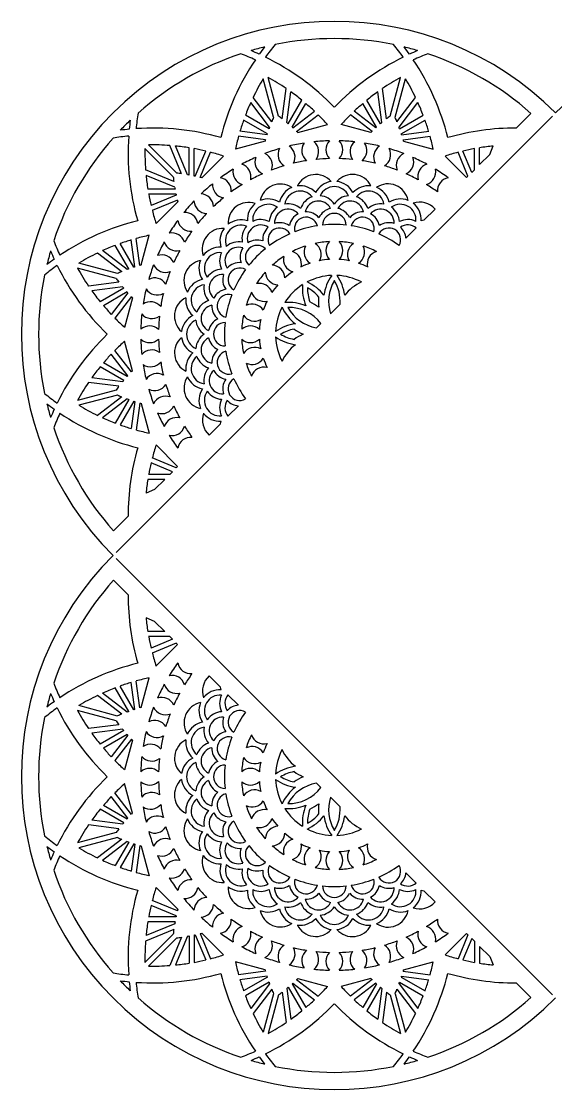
# Model space of a CAD drawing. Extents: x 44 to 292, y -3 to 245.
# Drawn here: x 44 to 167.8, y -2.9 to 244.7 of the extents above; entities that cross this region are included whole.
import ezdxf

# ---------------------------------------------------------------- set-up
doc = ezdxf.new("R2010")
doc.units = 0
doc.layers.get('0').update_dxf_attribs({"linetype": 'CONTINUOUS'})

msp = doc.modelspace()

# ---------------------------------------------------------------- linework, layer by layer
for p, q in [((102.46, 222.43), (100.06, 231.38)), ((103.59, 222.73), (101.19, 231.68)), ((129.48, 222.73), (131.88, 231.68)), ((130.61, 222.43), (133, 231.38)), ((104.47, 222.06), (105.39, 229.1)), ((105.53, 221.2), (106.47, 228.34)), ((127.54, 221.2), (126.6, 228.34)), ((128.6, 222.06), (127.67, 229.1)), ((101.55, 220.13), (97.16, 225.85)), ((102.04, 221.41), (97.72, 227.04)), ((105.84, 220.94), (109, 226.41)), ((106.74, 220.16), (109.91, 225.65)), ((126.33, 220.16), (123.15, 225.65)), ((127.23, 220.94), (124.07, 226.41)), ((131.03, 221.41), (135.35, 227.04)), ((131.52, 220.13), (135.91, 225.85)), ((101.41, 219.75), (95.93, 222.91)), ((106.93, 219.98), (111.95, 223.83)), ((107.8, 219.18), (112.8, 223.01)), ((125.27, 219.18), (120.27, 223.01)), ((126.14, 219.98), (121.12, 223.83)), ((131.66, 219.75), (137.13, 222.91)), ((158.65, 219.94), (162.06, 223.35)), ((66, 121.63), (167.07, 222.7)), ((101.02, 218.62), (95.52, 221.8)), ((108.08, 218.91), (114.96, 220.75)), ((124.99, 218.91), (118.11, 220.75)), ((132.05, 218.62), (137.54, 221.8)), ((100.59, 217.25), (94.35, 218.07)), ((100.94, 218.38), (94.67, 219.2)), ((132.13, 218.38), (138.39, 219.2)), ((132.48, 217.25), (138.72, 218.07)), ((80.04, 209.49), (73.49, 216.03)), ((81.14, 209.34), (78.42, 215.9)), ((82.49, 209.13), (79.73, 215.79)), ((82.89, 209.06), (82.89, 215.38)), ((100.48, 216.88), (93.61, 215.03)), ((132.59, 216.88), (139.46, 215.03)), ((150.18, 211.47), (150.18, 215.38)), ((152.52, 213.81), (153.34, 215.79)), ((79.21, 208.66), (72.67, 215.21)), ((84.06, 208.83), (84.06, 215.18)), ((84.31, 208.78), (86.73, 214.62)), ((85.47, 208.51), (87.88, 214.33)), ((85.84, 208.42), (90.87, 213.46)), ((147.18, 208.47), (142.19, 213.46)), ((147.49, 208.78), (145.19, 214.33)), ((148.39, 209.67), (146.34, 214.62)), ((149.01, 210.3), (149.01, 215.18)), ((150.18, 211.47), (152.52, 213.81)), ((79.36, 207.56), (72.8, 210.28)), ((79.57, 206.21), (72.91, 208.97)), ((147.18, 208.47), (147.49, 208.78)), ((148.39, 209.67), (149.01, 210.3)), ((79.64, 205.81), (73.32, 205.81)), ((79.87, 204.64), (73.52, 204.64)), ((79.92, 204.39), (74.08, 201.97)), ((80.19, 203.23), (74.37, 200.82)), ((80.28, 202.86), (75.24, 197.83)), ((137.28, 198.57), (139.88, 201.16)), ((133.12, 194.4), (135.52, 196.81)), ((70.08, 187.68), (66.9, 193.18)), ((70.32, 187.76), (69.5, 194.03)), ((71.45, 188.11), (70.63, 194.35)), ((71.82, 188.22), (73.67, 195.09)), ((67.29, 186.66), (61.66, 190.98)), ((68.57, 187.15), (62.85, 191.54)), ((68.95, 187.29), (65.79, 192.77)), ((66.27, 186.24), (57.32, 188.64)), ((65.97, 185.11), (57.02, 187.51)), ((66.64, 184.23), (59.6, 183.31)), ((67.5, 183.17), (60.36, 182.23)), ((67.76, 182.86), (62.29, 179.7)), ((68.54, 181.96), (63.05, 178.79)), ((68.72, 181.77), (64.87, 176.75)), ((69.52, 180.9), (65.69, 175.9)), ((69.79, 180.62), (67.95, 173.74)), ((115.63, 176.92), (117.86, 179.15)), ((112.39, 173.68), (113.4, 174.69)), ((69.52, 163.43), (65.69, 168.43)), ((69.79, 163.71), (67.95, 170.59)), ((68.72, 162.56), (64.87, 167.58)), ((67.76, 161.47), (62.29, 164.63)), ((68.54, 162.37), (63.05, 165.54)), ((66.64, 160.1), (59.6, 161.02)), ((67.5, 161.16), (60.36, 162.1)), ((65.97, 159.22), (57.02, 156.82)), ((66.27, 158.09), (57.32, 155.7)), ((67.29, 157.67), (61.66, 153.35)), ((68.57, 157.18), (62.85, 152.79)), ((68.95, 157.04), (65.79, 151.57)), ((70.08, 156.65), (66.9, 151.16)), ((70.32, 156.57), (69.5, 150.31)), ((71.45, 156.22), (70.63, 149.98)), ((71.82, 156.11), (73.67, 149.24)), ((91.89, 153.18), (94.3, 155.58)), ((87.52, 148.81), (90.13, 151.42)), ((80.23, 141.52), (75.24, 146.51)), ((79.03, 140.31), (74.08, 142.36)), ((79.92, 141.21), (74.37, 143.51)), ((79.92, 141.21), (80.23, 141.52)), ((78.4, 139.69), (73.52, 139.69)), ((78.4, 139.69), (79.03, 140.31)), ((74.89, 136.18), (72.91, 135.36)), ((77.23, 138.52), (73.32, 138.52)), ((74.89, 136.18), (77.23, 138.52)), ((65.35, 126.64), (68.76, 130.05)), ((66, 120.17), (167.07, 19.1)), ((65.35, 115.16), (68.76, 111.75)), ((74.89, 105.62), (72.91, 106.44)), ((74.89, 105.62), (77.23, 103.28)), ((77.23, 103.28), (73.32, 103.28)), ((78.4, 102.11), (73.52, 102.11)), ((78.4, 102.11), (79.03, 101.49)), ((79.03, 101.49), (74.08, 99.44)), ((79.92, 100.59), (74.37, 98.29)), ((80.23, 100.28), (75.24, 95.3)), ((79.92, 100.59), (80.23, 100.28)), ((71.45, 85.58), (70.63, 91.82)), ((71.82, 85.69), (73.67, 92.56)), ((87.52, 92.99), (90.13, 90.39)), ((68.95, 84.76), (65.79, 90.23)), ((70.08, 85.15), (66.9, 90.65)), ((70.32, 85.23), (69.5, 91.5)), ((67.29, 84.13), (61.66, 88.45)), ((68.57, 84.62), (62.85, 89.01)), ((91.89, 88.62), (94.3, 86.22)), ((65.97, 82.58), (57.02, 84.98)), ((66.27, 83.71), (57.32, 86.11)), ((66.64, 81.7), (59.6, 80.78)), ((67.5, 80.64), (60.36, 79.7)), ((67.76, 80.33), (62.29, 77.17)), ((68.54, 79.43), (63.05, 76.26)), ((68.72, 79.24), (64.87, 74.22)), ((69.52, 78.37), (65.69, 73.37)), ((69.79, 78.09), (67.95, 71.21)), ((69.79, 61.18), (67.95, 68.06)), ((112.39, 68.12), (113.4, 67.12)), ((68.72, 60.03), (64.87, 65.05)), ((69.52, 60.9), (65.69, 65.9)), ((115.63, 64.88), (117.86, 62.65)), ((67.76, 58.94), (62.29, 62.1)), ((68.54, 59.84), (63.05, 63.01)), ((67.5, 58.63), (60.36, 59.57)), ((66.64, 57.57), (59.6, 58.49)), ((65.97, 56.69), (57.02, 54.29)), ((66.27, 55.56), (57.32, 53.17)), ((67.29, 55.14), (61.66, 50.82)), ((68.57, 54.65), (62.85, 50.26)), ((68.95, 54.51), (65.79, 49.04)), ((70.08, 54.12), (66.9, 48.63)), ((70.32, 54.04), (69.5, 47.77)), ((71.45, 53.69), (70.63, 47.45)), ((71.82, 53.58), (73.67, 46.71)), ((133.12, 47.4), (135.52, 45)), ((80.28, 38.94), (75.24, 43.98)), ((137.28, 43.23), (139.88, 40.64)), ((79.92, 37.41), (74.08, 39.83)), ((80.19, 38.57), (74.37, 40.98)), ((79.87, 37.16), (73.52, 37.16)), ((79.57, 35.59), (72.91, 32.83)), ((79.64, 35.99), (73.32, 35.99)), ((79.21, 33.14), (72.67, 26.59)), ((79.36, 34.24), (72.8, 31.52)), ((80.04, 32.32), (73.49, 25.77)), ((81.14, 32.46), (78.42, 25.9)), ((82.49, 32.67), (79.73, 26.02)), ((82.89, 32.74), (82.89, 26.42)), ((84.06, 32.97), (84.06, 26.62)), ((84.31, 33.03), (86.73, 27.19)), ((85.47, 33.29), (87.88, 27.47)), ((85.84, 33.38), (90.87, 28.35)), ((147.18, 33.33), (142.19, 28.35)), ((147.49, 33.02), (145.19, 27.47)), ((147.18, 33.33), (147.49, 33.02)), ((148.39, 32.13), (146.34, 27.19)), ((148.39, 32.13), (149.01, 31.5)), ((149.01, 31.5), (149.01, 26.62)), ((150.18, 30.33), (150.18, 26.42)), ((150.18, 30.33), (152.52, 28)), ((152.52, 28), (153.34, 26.02)), ((100.48, 24.93), (93.61, 26.77)), ((132.59, 24.93), (139.46, 26.77)), ((100.59, 24.56), (94.35, 23.73)), ((100.94, 23.42), (94.67, 22.6)), ((101.02, 23.18), (95.52, 20)), ((107.8, 22.62), (112.8, 18.79)), ((108.08, 22.89), (114.96, 21.05)), ((124.99, 22.89), (118.11, 21.05)), ((125.27, 22.62), (120.27, 18.79)), ((132.05, 23.18), (137.54, 20)), ((132.13, 23.42), (138.39, 22.6)), ((132.48, 24.56), (138.72, 23.73)), ((101.41, 22.05), (95.93, 18.89)), ((101.55, 21.67), (97.16, 15.95)), ((102.04, 20.39), (97.72, 14.76)), ((105.53, 20.6), (106.47, 13.46)), ((105.84, 20.86), (109, 15.39)), ((106.74, 21.64), (109.91, 16.15)), ((106.93, 21.82), (111.95, 17.97)), ((126.14, 21.82), (121.12, 17.97)), ((126.33, 21.64), (123.15, 16.15)), ((127.23, 20.86), (124.07, 15.39)), ((127.54, 20.6), (126.6, 13.46)), ((131.03, 20.39), (135.35, 14.76)), ((131.52, 21.67), (135.91, 15.95)), ((131.66, 22.05), (137.13, 18.89)), ((158.65, 21.86), (162.06, 18.45)), ((102.46, 19.37), (100.06, 10.43)), ((103.59, 19.07), (101.19, 10.12)), ((104.47, 19.74), (105.39, 12.7)), ((128.6, 19.74), (127.67, 12.7)), ((129.48, 19.07), (131.88, 10.12)), ((130.61, 19.37), (133, 10.43))]:
    msp.add_line(p, q)
for centre, radius, start, end in [((116.53, 172.17), 72.5, 45, 225), ((219.06, 172.17), 72.5, 315, 135), ((116.53, 172.17), 68.5, 78.4415, 101.5585), ((116.53, 172.17), 68.5, 103.6366, 106.3634), ((75.52, 185.2), 56.99, 65.5105, 67.6028), ((145.53, 203.96), 56.99, 142.3972, 144.4895), ((145.53, 203.96), 55.43, 140.4239, 144.199), ((87.53, 203.96), 55.43, 35.801, 39.5761), ((116.53, 172.17), 68.5, 73.6366, 76.3634), ((87.53, 203.96), 56.99, 35.5105, 37.6028), ((157.55, 185.2), 56.99, 112.3972, 114.4895), ((116.53, 172.17), 68.5, 108.4415, 131.5585), ((145.53, 203.96), 56.99, 146.0813, 166.0267), ((75.52, 185.2), 55.43, 65.801, 69.5761), ((75.52, 185.2), 56.99, 43.9733, 63.9187), ((157.55, 185.2), 56.99, 116.0813, 136.0267), ((157.55, 185.2), 55.43, 110.4239, 114.199), ((87.53, 203.96), 56.99, 13.9733, 33.9187), ((116.53, 172.17), 68.5, 48.3476, 71.5585), ((145.53, 203.96), 53.09, 148.9132, 154.2358), ((75.52, 185.2), 53.09, 55.7642, 61.0868), ((157.55, 185.2), 53.09, 118.9132, 124.2358), ((87.53, 203.96), 53.09, 25.7642, 31.0868), ((75.52, 185.2), 53.09, 50.908, 54.3439), ((157.55, 185.2), 53.09, 125.6561, 129.092), ((145.53, 203.96), 53.09, 155.6561, 159.092), ((75.52, 185.2), 53.09, 46.6818, 49.6292), ((157.55, 185.2), 53.09, 130.3708, 133.3182), ((87.53, 203.96), 53.09, 20.908, 24.3439), ((125.75, 214.2), 55.43, 170.4239, 174.199), ((75.52, 185.2), 53.09, 42.0352, 45.4073), ((157.55, 185.2), 53.09, 134.5927, 137.9648), ((116.53, 172.17), 68.5, 133.6366, 136.3634), ((125.75, 214.2), 56.99, 172.3972, 174.4895), ((145.53, 203.96), 53.09, 160.3708, 163.3182), ((145.53, 203.96), 46.87, 156.7907, 158.1421), ((75.52, 185.2), 46.87, 51.8579, 53.2093), ((75.52, 185.2), 46.87, 49.6871, 50.1834), ((157.55, 185.2), 46.87, 129.8166, 130.3129), ((157.55, 185.2), 46.87, 126.7907, 128.1421), ((87.53, 203.96), 46.87, 21.8579, 23.2093), ((87.53, 203.96), 53.09, 16.6818, 19.6292), ((74.5, 162.95), 55.43, 95.801, 99.5761), ((74.5, 162.95), 56.99, 95.5105, 97.6028), ((125.75, 214.2), 56.99, 176.0813, 196.0267), ((74.5, 162.95), 56.99, 73.9733, 93.9187), ((145.53, 203.96), 53.09, 164.5927, 167.9648), ((145.53, 203.96), 46.87, 161.7678, 162.0849), ((145.53, 203.96), 46.87, 159.8166, 160.3129), ((75.52, 185.2), 46.87, 47.9151, 48.2322), ((75.52, 185.2), 46.87, 45.9945, 46.4664), ((157.55, 185.2), 46.87, 133.5336, 134.0055), ((157.55, 185.2), 46.87, 131.7678, 132.0849), ((87.53, 203.96), 46.87, 19.6871, 20.1834), ((87.53, 203.96), 46.87, 17.9151, 18.2322), ((87.53, 203.96), 53.09, 12.0352, 15.4073), ((158.57, 162.95), 56.99, 89.9206, 106.0267), ((116.53, 172.17), 68.5, 138.4415, 161.5585), ((74.5, 162.95), 53.09, 85.7642, 91.0868), ((74.5, 162.95), 53.09, 80.908, 84.3439), ((145.53, 203.96), 46.87, 163.5336, 164.0055), ((116.53, 172.17), 44.84, 98.9696, 103.5304), ((104.39, 213.21), 3.05, 332.0794, 57.1496), ((112.05, 214.73), 3.05, 145.3504, 230.4206), ((116.53, 172.17), 44.84, 91.4696, 96.0304), ((109.85, 214.44), 3.05, 324.5794, 49.6496), ((117.64, 214.95), 3.05, 137.8504, 222.9206), ((115.42, 214.95), 3.05, 317.0794, 42.1496), ((116.53, 172.17), 44.84, 83.9696, 88.5304), ((123.22, 214.44), 3.05, 130.3504, 215.4206), ((121.02, 214.73), 3.05, 309.5794, 34.6496), ((116.53, 172.17), 44.84, 76.4696, 81.0304), ((128.68, 213.21), 3.05, 122.8504, 207.9206), ((87.53, 203.96), 46.87, 15.9945, 16.4664), ((158.57, 162.95), 53.09, 95.6561, 99.092), ((125.75, 214.2), 53.09, 178.9132, 184.2358), ((74.5, 162.95), 53.09, 76.6818, 79.6292), ((74.5, 162.95), 53.09, 72.0352, 75.4073), ((116.53, 172.17), 44.84, 113.9696, 118.5304), ((101.19, 212.12), 3.05, 160.3504, 245.4206), ((116.53, 172.17), 44.84, 106.4696, 111.0304), ((99.14, 211.27), 3.05, 339.5794, 64.6496), ((106.53, 213.78), 3.05, 152.8504, 237.9206), ((126.54, 213.78), 3.05, 302.0794, 27.1496), ((116.53, 172.17), 44.84, 68.9696, 73.5304), ((133.93, 211.27), 3.05, 115.3504, 200.4206), ((131.88, 212.12), 3.05, 294.5794, 19.6496), ((116.53, 172.17), 44.84, 61.4696, 66.0304), ((158.57, 162.95), 53.09, 104.5927, 107.9648), ((158.57, 162.95), 53.09, 100.3708, 103.3182), ((116.53, 172.17), 44.84, 121.4696, 126.0304), ((96.1, 209.77), 3.05, 167.8504, 252.9206), ((94.18, 208.66), 3.05, 347.0794, 72.1496), ((116.53, 172.17), 40.72, 106.5794, 110.9206), ((116.53, 172.17), 40.72, 99.0794, 103.4206), ((116.53, 172.17), 40.72, 91.5794, 95.9206), ((116.53, 172.17), 40.72, 84.0794, 88.4206), ((116.53, 172.17), 40.72, 76.5794, 80.9206), ((116.53, 172.17), 40.72, 69.0794, 73.4206), ((138.89, 208.66), 3.05, 107.8504, 192.9206), ((136.97, 209.77), 3.05, 287.0794, 12.1496), ((116.53, 172.17), 44.84, 53.9696, 58.5304), ((125.75, 214.2), 53.09, 185.6561, 189.092), ((125.75, 214.2), 46.87, 186.7907, 188.1421), ((74.5, 162.95), 46.87, 81.8579, 83.2093), ((74.5, 162.95), 46.87, 79.6871, 80.1834), ((74.5, 162.95), 46.87, 77.9151, 78.2322), ((74.5, 162.95), 46.87, 75.9945, 76.4664), ((89.61, 205.43), 3.05, 354.5794, 79.6496), ((116.53, 172.17), 40.72, 114.0794, 118.4206), ((112.24, 204.41), 4.77, 41.3623, 153.6272), ((120.73, 204.43), 4.77, 26.3623, 138.6272), ((116.53, 172.17), 40.72, 61.5794, 65.9206), ((143.46, 205.43), 3.05, 100.3504, 185.4206), ((125.75, 214.2), 46.87, 189.8166, 190.3129), ((116.53, 172.17), 44.84, 128.9696, 133.5304), ((91.37, 206.78), 3.05, 175.3504, 260.4206), ((116.53, 172.17), 40.72, 121.5794, 125.9206), ((104.04, 202.2), 4.77, 56.3623, 168.6272), ((108.61, 201.73), 4.85, 113.5144, 167.9795), ((108.61, 201.73), 4.85, 42.0205, 97.7112), ((116.53, 202.77), 4.85, 98.5144, 152.9795), ((116.53, 202.77), 3.61, 24.3571, 155.6429), ((116.53, 202.77), 4.85, 27.0205, 82.7112), ((124.46, 201.73), 4.85, 83.5144, 137.9795), ((128.94, 202.24), 4.77, 11.3623, 123.6272), ((124.46, 201.73), 4.85, 12.0205, 67.7112), ((116.53, 172.17), 40.72, 54.0794, 58.4206), ((125.75, 214.2), 53.09, 190.3708, 193.3182), ((125.75, 214.2), 46.87, 191.7678, 192.0849), ((125.75, 214.2), 46.87, 193.5336, 194.0055), ((116.53, 172.17), 44.84, 136.4696, 141.0304), ((87.07, 203.2), 3.05, 182.8504, 267.9206), ((85.5, 201.63), 3.05, 2.0794, 87.1496), ((116.53, 172.17), 40.72, 129.0794, 133.4206), ((101.23, 198.67), 4.85, 57.0205, 112.7112), ((108.61, 201.73), 3.61, 39.3571, 170.6429), ((112.88, 199.9), 4.38, 109.7912, 161.4791), ((112.88, 199.9), 3.14, 26.8826, 168.1174), ((112.88, 199.9), 4.38, 33.5209, 85.2088), ((120.18, 199.9), 4.38, 94.7912, 146.4791), ((120.18, 199.9), 3.14, 11.8826, 153.1174), ((124.46, 201.73), 3.61, 9.3571, 140.6429), ((120.18, 199.9), 4.38, 18.5209, 70.2088), ((131.84, 198.67), 4.85, 68.5144, 122.9795), ((125.75, 214.2), 53.09, 194.5927, 197.9648), ((96.69, 197.95), 4.77, 71.3623, 183.6272), ((101.23, 198.67), 4.85, 128.5144, 182.9795), ((101.23, 198.67), 3.61, 54.3571, 185.6429), ((105.83, 198.01), 4.38, 124.7912, 176.4791), ((105.83, 198.01), 3.14, 41.8826, 183.1174), ((105.83, 198.01), 4.38, 48.5209, 100.2088), ((109.99, 196.59), 3.95, 40.8453, 92.5277), ((116.53, 197.46), 3.95, 102.4723, 154.1547), ((116.53, 197.46), 3.95, 25.8453, 77.5277), ((123.08, 196.59), 3.95, 87.4723, 139.1547), ((127.24, 198.01), 4.38, 79.7912, 131.4791), ((127.24, 198.01), 3.14, 356.8826, 138.1174), ((131.84, 198.67), 3.61, 354.3571, 125.6429), ((127.24, 198.01), 4.38, 3.5209, 55.2088), ((136.3, 198.01), 4.77, 41.4161, 108.6272), ((131.84, 198.67), 4.85, 357.0205, 52.7112), ((84.74, 143.17), 56.99, 103.9733, 123.9187), ((116.53, 172.17), 44.84, 143.9696, 148.5304), ((83.27, 199.09), 3.05, 190.3504, 275.4206), ((81.92, 197.33), 3.05, 9.5794, 94.6496), ((116.53, 172.17), 40.72, 136.5794, 140.9206), ((94.89, 193.81), 4.85, 72.0205, 127.7112), ((99.51, 194.36), 4.38, 63.5209, 115.2088), ((109.99, 196.59), 3.95, 117.4723, 169.1547), ((109.99, 196.59), 2.71, 15.0842, 194.9158), ((116.53, 197.46), 2.71, 0.0842, 179.9158), ((123.08, 196.59), 2.71, 345.0842, 164.9158), ((123.08, 196.59), 3.95, 10.8453, 62.5277), ((133.56, 194.36), 4.38, 64.7912, 116.4791), ((138.18, 193.81), 4.85, 100.5864, 107.9795), ((78.93, 192.6), 3.05, 17.0794, 102.1496), ((116.53, 172.17), 40.72, 144.0794, 148.4206), ((90.69, 191.93), 4.77, 86.3623, 198.6272), ((94.89, 193.81), 4.85, 143.5144, 197.9795), ((94.89, 193.81), 3.61, 69.3571, 200.6429), ((99.51, 194.36), 4.38, 139.7912, 191.4791), ((99.51, 194.36), 3.14, 56.8826, 198.1174), ((103.89, 194.07), 3.95, 132.4723, 184.1547), ((103.89, 194.07), 2.71, 30.0842, 209.9158), ((103.89, 194.07), 3.95, 55.8453, 107.5277), ((116.53, 172.17), 25.44, 98.8875, 111.1125), ((116.53, 172.17), 25.44, 83.8875, 96.1125), ((116.53, 172.17), 25.44, 68.8875, 81.1125), ((129.18, 194.07), 2.71, 330.0842, 149.9158), ((129.18, 194.07), 3.95, 72.4723, 124.1547), ((133.56, 194.36), 3.14, 51.3957, 123.1174), ((129.18, 194.07), 3.95, 4.8972, 47.5277), ((103.5, 213.18), 55.43, 200.4239, 204.199), ((84.74, 143.17), 53.09, 106.6818, 109.6292), ((84.74, 143.17), 53.09, 102.0352, 105.4073), ((116.53, 172.17), 44.84, 151.4696, 156.0304), ((80.04, 194.52), 3.05, 197.8504, 282.9206), ((94.34, 189.19), 4.38, 78.5209, 130.2088), ((98.65, 190.05), 3.95, 70.8453, 122.5277), ((116.53, 172.17), 25.44, 113.8875, 126.1125), ((116.53, 172.17), 21.49, 93.0678, 101.9322), ((110.44, 190.63), 3.05, 332.0794, 57.1496), ((117.64, 191.58), 3.05, 137.8504, 222.9206), ((115.42, 191.58), 3.05, 317.0794, 42.1496), ((116.53, 172.17), 21.49, 78.0678, 86.9322), ((122.63, 190.63), 3.05, 122.8504, 207.9206), ((116.53, 172.17), 25.44, 53.8875, 66.1125), ((116.53, 172.17), 68.5, 163.6366, 166.3634), ((103.5, 213.18), 56.99, 202.3972, 204.4895), ((84.74, 143.17), 53.09, 115.7642, 121.0868), ((84.74, 143.17), 53.09, 110.908, 114.3439), ((116.53, 172.17), 40.72, 151.5794, 155.9206), ((90.03, 187.47), 4.85, 87.0205, 142.7112), ((90.03, 187.47), 3.61, 84.3571, 215.6429), ((94.34, 189.19), 4.38, 154.7912, 206.4791), ((94.34, 189.19), 3.14, 71.8826, 213.1174), ((98.65, 190.05), 3.95, 147.4723, 199.1547), ((98.65, 190.05), 2.71, 45.0842, 224.9158), ((116.53, 172.17), 25.44, 128.8875, 141.1125), ((116.53, 172.17), 21.49, 108.0678, 116.9322), ((105.87, 188.42), 3.05, 347.0794, 72.1496), ((112.58, 191.21), 3.05, 152.8504, 237.9206), ((120.49, 191.21), 3.05, 302.0794, 27.1496), ((116.53, 172.17), 21.49, 63.0678, 71.9322), ((127.2, 188.42), 3.05, 107.8504, 192.9206), ((84.74, 143.17), 55.43, 125.801, 129.5761), ((84.74, 143.17), 56.99, 125.5105, 127.6028), ((103.5, 213.18), 56.99, 206.0813, 226.0267), ((84.74, 143.17), 46.87, 105.9945, 106.4664), ((116.53, 172.17), 44.84, 158.9696, 163.5304), ((77.43, 189.56), 3.05, 205.3504, 290.4206), ((76.58, 187.51), 3.05, 24.5794, 109.6496), ((86.46, 184.57), 4.77, 101.3623, 213.6272), ((90.03, 187.47), 4.85, 158.5144, 212.9795), ((94.63, 184.81), 3.95, 85.8453, 137.5277), ((116.53, 172.17), 21.49, 123.0678, 131.9322), ((102.02, 185.11), 3.05, 2.0794, 87.1496), ((107.79, 189.53), 3.05, 167.8504, 252.9206), ((116.53, 172.17), 17.38, 108.7038, 116.2962), ((116.53, 172.17), 17.38, 93.7038, 101.2962), ((116.53, 172.17), 17.38, 78.7038, 86.2962), ((116.53, 172.17), 17.38, 63.7038, 71.2962), ((116.53, 172.17), 68.5, 168.4415, 191.5585), ((103.5, 213.18), 53.09, 208.9132, 214.2358), ((84.74, 143.17), 46.87, 111.8579, 113.2093), ((84.74, 143.17), 46.87, 109.6871, 110.1834), ((84.74, 143.17), 46.87, 107.9151, 108.2322), ((116.53, 172.17), 40.72, 159.0794, 163.4206), ((90.69, 182.87), 4.38, 93.5209, 145.2088), ((90.69, 182.87), 3.14, 86.8826, 228.1174), ((94.63, 184.81), 3.95, 162.4723, 214.1547), ((94.63, 184.81), 2.71, 60.0842, 239.9158), ((116.53, 172.17), 25.44, 143.8875, 156.1125), ((116.53, 172.17), 21.49, 138.0678, 146.9322), ((103.59, 186.68), 3.05, 182.8504, 267.9206), ((116.53, 172.17), 17.38, 123.7038, 131.2962), ((116.53, 172.17), 13.64, 92.6027, 117.3973), ((124.52, 179.77), 10.5, 145.0237, 172.2148), ((116.53, 172.17), 13.64, 62.6027, 87.3973), ((108.55, 179.77), 10.5, 7.7852, 34.9763), ((103.5, 213.18), 46.87, 216.7907, 218.1421), ((74.92, 182.17), 3.05, 32.0794, 117.1496), ((86.97, 180.09), 4.85, 102.0205, 157.7112), ((86.97, 180.09), 3.61, 99.3571, 230.6429), ((90.69, 182.87), 4.38, 169.7912, 221.4791), ((99.17, 180.91), 3.05, 17.0794, 102.1496), ((116.53, 172.17), 17.38, 138.7038, 146.2962), ((116.53, 172.17), 13.64, 122.6027, 147.3973), ((119.65, 182.74), 10.5, 175.0237, 202.2148), ((105.82, 174.76), 10.5, 37.7852, 64.9763), ((124.52, 179.77), 9.33, 148.8254, 197.78), ((108.55, 179.77), 9.33, 356.1853, 31.1746), ((127.25, 174.76), 10.5, 115.0237, 142.2148), ((103.5, 213.18), 53.09, 215.6561, 219.092), ((103.5, 213.18), 46.87, 219.8166, 220.3129), ((103.5, 213.18), 46.87, 221.7678, 222.0849), ((103.5, 213.18), 46.87, 223.5336, 224.0055), ((116.53, 172.17), 44.84, 166.4696, 171.0304), ((75.49, 184.31), 3.05, 212.8504, 297.9206), ((116.53, 172.17), 40.72, 166.5794, 170.9206), ((92.11, 178.71), 3.95, 100.8453, 152.5277), ((92.11, 178.71), 2.71, 75.0842, 254.9158), ((116.53, 172.17), 25.44, 158.8875, 171.1125), ((116.53, 172.17), 21.49, 153.0678, 161.9322), ((100.27, 182.83), 3.05, 197.8504, 282.9206), ((119.65, 182.74), 9.33, 178.8254, 199.3691), ((105.82, 174.76), 9.33, 40.6309, 61.1746), ((124.52, 179.77), 11.67, 174.7597, 186.7083), ((103.5, 213.18), 53.09, 220.3708, 223.3182), ((73.97, 176.65), 3.05, 39.5794, 124.6496), ((84.27, 176.36), 4.77, 116.3623, 228.6272), ((86.97, 180.09), 4.85, 173.5144, 227.9795), ((88.8, 175.82), 4.38, 108.5209, 160.2088), ((88.8, 175.82), 3.14, 101.8826, 243.1174), ((92.11, 178.71), 3.95, 177.4723, 229.1547), ((97.49, 176.12), 3.05, 32.0794, 117.1496), ((116.53, 172.17), 17.38, 153.7038, 161.2962), ((116.53, 172.17), 13.64, 152.6027, 177.3973), ((113.94, 182.88), 10.5, 205.0237, 232.2148), ((105.96, 169.05), 10.5, 67.7852, 94.9763), ((105.96, 169.05), 9.33, 37.1211, 91.1746), ((113.94, 182.88), 9.33, 208.8254, 260.4482), ((105.96, 169.05), 11.67, 53.2917, 65.2403), ((103.5, 213.18), 53.09, 224.5927, 227.9648), ((116.53, 172.17), 44.84, 173.9696, 178.5304), ((74.26, 178.85), 3.05, 220.3504, 305.4206), ((116.53, 172.17), 40.72, 174.0794, 178.4206), ((85.93, 172.17), 4.85, 117.0205, 172.7112), ((116.53, 172.17), 21.49, 168.0678, 176.9322), ((98.07, 178.26), 3.05, 212.8504, 297.9206), ((73.75, 171.06), 3.05, 47.0794, 132.1496), ((85.93, 172.17), 3.61, 114.3571, 245.6429), ((88.8, 175.82), 4.38, 184.7912, 236.4791), ((91.24, 172.17), 3.95, 115.8453, 167.5277), ((91.24, 172.17), 2.71, 90.0842, 269.9158), ((116.53, 172.17), 25.44, 173.8875, 186.1125), ((97.12, 171.06), 3.05, 47.0794, 132.1496), ((116.53, 172.17), 17.38, 168.7038, 176.2962), ((108.93, 164.18), 10.5, 97.7852, 124.9763), ((108.93, 164.18), 9.33, 100.6309, 121.1746), ((113.94, 182.88), 11.67, 234.7597, 246.7083), ((103.5, 131.15), 56.99, 133.9733, 153.9187), ((73.75, 173.28), 3.05, 227.8504, 312.9206), ((116.53, 172.17), 44.84, 181.4696, 186.0304), ((116.53, 172.17), 40.72, 181.5794, 185.9206), ((84.28, 167.87), 4.77, 131.3623, 243.6272), ((85.93, 172.17), 4.85, 188.5144, 242.9795), ((88.8, 168.52), 4.38, 123.5209, 175.2088), ((88.8, 168.52), 3.14, 116.8826, 258.1174), ((91.24, 172.17), 3.95, 192.4723, 244.1547), ((97.12, 173.28), 3.05, 227.8504, 312.9206), ((116.53, 172.17), 21.49, 183.0678, 191.9322), ((116.53, 172.17), 17.38, 183.7038, 191.2962), ((116.53, 172.17), 13.64, 182.6027, 207.3973), ((108.93, 180.15), 10.5, 235.0237, 262.2148), ((108.93, 180.15), 9.33, 238.8254, 259.3691), ((113.94, 161.45), 11.67, 113.2917, 125.2403), ((103.5, 131.15), 53.09, 132.0352, 135.4073), ((74.26, 165.48), 3.05, 54.5794, 139.6496), ((92.11, 165.62), 3.95, 130.8453, 182.5277), ((98.07, 166.07), 3.05, 62.0794, 147.1496), ((113.94, 161.45), 10.5, 127.7852, 154.9763), ((103.5, 131.15), 53.09, 136.6818, 139.6292), ((86.97, 164.24), 4.85, 132.0205, 187.7112), ((86.97, 164.24), 3.61, 129.3571, 260.6429), ((88.8, 168.52), 4.38, 199.7912, 251.4791), ((92.11, 165.62), 2.71, 105.0842, 284.9158), ((116.53, 172.17), 25.44, 188.8875, 201.1125), ((97.49, 168.21), 3.05, 242.8504, 327.9206), ((116.53, 172.17), 17.38, 198.7038, 206.2962), ((103.5, 131.15), 53.09, 140.908, 144.3439), ((103.5, 131.15), 46.87, 135.9945, 136.4664), ((73.97, 167.68), 3.05, 235.3504, 320.4206), ((116.53, 172.17), 44.84, 188.9696, 193.5304), ((116.53, 172.17), 40.72, 189.0794, 193.4206), ((90.69, 161.46), 4.38, 138.5209, 190.2088), ((90.69, 161.46), 3.14, 131.8826, 273.1174), ((92.11, 165.62), 3.95, 207.4723, 259.1547), ((116.53, 172.17), 21.49, 198.0678, 206.9322), ((100.27, 161.5), 3.05, 77.0794, 162.1496), ((103.5, 131.15), 53.09, 145.7642, 151.0868), ((103.5, 131.15), 46.87, 139.6871, 140.1834), ((103.5, 131.15), 46.87, 137.9151, 138.2322), ((75.49, 160.02), 3.05, 62.0794, 147.1496), ((86.5, 159.67), 4.77, 146.3623, 258.6272), ((86.97, 164.24), 4.85, 203.5144, 257.9795), ((94.63, 159.52), 3.95, 145.8453, 197.5277), ((94.63, 159.52), 2.71, 120.0842, 299.9158), ((116.53, 172.17), 25.44, 203.8875, 216.1125), ((84.74, 201.17), 55.43, 230.4239, 234.199), ((103.5, 131.15), 46.87, 141.8579, 143.2093), ((74.92, 162.16), 3.05, 242.8504, 327.9206), ((116.53, 172.17), 44.84, 196.4696, 201.0304), ((116.53, 172.17), 40.72, 196.5794, 200.9206), ((90.03, 156.86), 4.85, 147.0205, 202.7112), ((90.03, 156.86), 3.61, 144.3571, 275.6429), ((90.69, 161.46), 4.38, 214.7912, 266.4791), ((116.53, 172.17), 68.5, 193.6366, 196.3634), ((84.74, 201.17), 56.99, 232.3972, 234.4895), ((84.74, 201.17), 46.87, 246.7907, 248.1421), ((84.74, 201.17), 46.87, 249.8166, 250.3129), ((84.74, 201.17), 46.87, 251.7678, 252.0849), ((84.74, 201.17), 46.87, 253.5336, 254.0055), ((77.43, 154.77), 3.05, 69.5794, 154.6496), ((94.34, 155.14), 4.38, 153.5209, 205.2088), ((94.34, 155.14), 3.14, 146.8826, 218.6043), ((94.63, 159.52), 3.95, 222.4723, 265.1028), ((103.5, 131.15), 56.99, 155.5105, 157.6028), ((103.5, 131.15), 55.43, 155.801, 159.5761), ((84.74, 201.17), 56.99, 236.0813, 256.0267), ((84.74, 201.17), 53.09, 238.9132, 244.2358), ((76.58, 156.82), 3.05, 250.3504, 335.4206), ((116.53, 172.17), 44.84, 203.9696, 208.5304), ((116.53, 172.17), 40.72, 204.0794, 208.4206), ((90.75, 152.32), 4.77, 161.3623, 227.3413), ((90.03, 156.86), 4.85, 218.5144, 272.9795), ((84.74, 201.17), 53.09, 245.6561, 249.092), ((84.74, 201.17), 53.09, 250.3708, 253.3182), ((80.04, 149.81), 3.05, 77.0794, 162.1496), ((94.89, 150.52), 4.85, 162.0205, 169.4136), ((116.53, 172.17), 68.5, 198.4415, 221.6524), ((84.74, 201.17), 53.09, 254.5927, 257.9648), ((78.93, 151.73), 3.05, 257.8504, 342.9206), ((116.53, 172.17), 44.84, 211.4696, 216.0304), ((116.53, 172.17), 40.72, 211.5794, 215.9206), ((125.75, 130.13), 53.09, 162.0352, 165.4073), ((83.27, 145.24), 3.05, 84.5794, 169.6496), ((125.75, 130.13), 56.99, 163.9733, 180.0794), ((125.75, 130.13), 53.09, 166.6818, 169.6292), ((125.75, 130.13), 53.09, 170.908, 174.3439), ((116.53, 69.64), 72.5, 135, 315), ((116.53, 69.64), 68.5, 138.3476, 161.5585), ((125.75, 111.67), 56.99, 179.9206, 196.0267), ((125.75, 111.67), 53.09, 185.6561, 189.092), ((125.75, 111.67), 53.09, 190.3708, 193.3182), ((125.75, 111.67), 53.09, 194.5927, 197.9648), ((84.74, 40.64), 56.99, 103.9733, 123.9187), ((116.53, 69.64), 44.84, 143.9696, 148.5304), ((83.27, 96.56), 3.05, 190.3504, 275.4206), ((84.74, 40.64), 53.09, 102.0352, 105.4073), ((78.93, 90.07), 3.05, 17.0794, 102.1496), ((116.53, 69.64), 40.72, 144.0794, 148.4206), ((90.75, 89.48), 4.77, 132.6587, 198.6377), ((103.5, 110.65), 55.43, 200.4239, 204.199), ((84.74, 40.64), 53.09, 110.908, 114.3439), ((84.74, 40.64), 53.09, 106.6818, 109.6292), ((116.53, 69.64), 44.84, 151.4696, 156.0304), ((80.04, 91.99), 3.05, 197.8504, 282.9206), ((90.03, 84.94), 4.85, 87.0205, 141.4856), ((94.89, 91.28), 4.85, 190.5864, 197.9795), ((116.53, 69.64), 68.5, 163.6366, 166.3634), ((84.74, 40.64), 56.99, 125.5105, 127.6028), ((103.5, 110.65), 56.99, 202.3972, 204.4895), ((84.74, 40.64), 53.09, 115.7642, 121.0868), ((76.58, 84.98), 3.05, 24.5794, 109.6496), ((116.53, 69.64), 40.72, 151.5794, 155.9206), ((86.5, 82.13), 4.77, 101.3728, 213.6377), ((90.03, 84.94), 4.85, 157.2888, 212.9795), ((90.03, 84.94), 3.61, 84.3571, 215.6429), ((94.34, 86.66), 4.38, 154.7912, 206.4791), ((94.34, 86.66), 3.14, 141.3957, 213.1174), ((84.74, 40.64), 55.43, 125.801, 129.5761), ((103.5, 110.65), 56.99, 206.0813, 226.0267), ((103.5, 110.65), 53.09, 208.9132, 214.2358), ((84.74, 40.64), 46.87, 109.6871, 110.1834), ((84.74, 40.64), 46.87, 107.9151, 108.2322), ((84.74, 40.64), 46.87, 105.9945, 106.4664), ((116.53, 69.64), 44.84, 158.9696, 163.5304), ((77.43, 87.03), 3.05, 205.3504, 290.4206), ((116.53, 69.64), 40.72, 159.0794, 163.4206), ((90.69, 80.34), 4.38, 93.5209, 145.2088), ((94.63, 82.28), 3.95, 94.8972, 137.5277), ((94.63, 82.28), 2.71, 60.0842, 239.9158), ((116.53, 69.64), 25.44, 143.8875, 156.1125), ((116.53, 69.64), 68.5, 168.4415, 191.5585), ((103.5, 110.65), 46.87, 216.7907, 218.1421), ((84.74, 40.64), 46.87, 111.8579, 113.2093), ((74.92, 79.64), 3.05, 32.0794, 117.1496), ((86.97, 77.56), 4.85, 102.0205, 156.4856), ((90.69, 80.34), 3.14, 86.8826, 228.1174), ((94.63, 82.28), 3.95, 162.4723, 214.1547), ((103.5, 110.65), 53.09, 215.6561, 219.092), ((103.5, 110.65), 46.87, 219.8166, 220.3129), ((103.5, 110.65), 46.87, 221.7678, 222.0849), ((116.53, 69.64), 44.84, 166.4696, 171.0304), ((75.49, 81.78), 3.05, 212.8504, 297.9206), ((86.97, 77.56), 3.61, 99.3571, 230.6429), ((90.69, 80.34), 4.38, 169.7912, 221.4791), ((92.11, 76.18), 3.95, 100.8453, 152.5277), ((116.53, 69.64), 21.49, 153.0678, 161.9322), ((100.27, 80.3), 3.05, 197.8504, 282.9206), ((103.5, 110.65), 46.87, 223.5336, 224.0055), ((73.97, 74.12), 3.05, 39.5794, 124.6496), ((116.53, 69.64), 40.72, 166.5794, 170.9206), ((84.28, 73.93), 4.77, 116.3728, 228.6377), ((86.97, 77.56), 4.85, 172.2888, 227.9795), ((88.8, 73.29), 4.38, 108.5209, 160.2088), ((92.11, 76.18), 2.71, 75.0842, 254.9158), ((116.53, 69.64), 25.44, 158.8875, 171.1125), ((116.53, 69.64), 17.38, 153.7038, 161.2962), ((103.5, 110.65), 53.09, 220.3708, 223.3182), ((116.53, 69.64), 44.84, 173.9696, 178.5304), ((74.26, 76.32), 3.05, 220.3504, 305.4206), ((88.8, 73.29), 3.14, 101.8826, 243.1174), ((92.11, 76.18), 3.95, 177.4723, 229.1547), ((97.49, 73.59), 3.05, 32.0794, 117.1496), ((116.53, 69.64), 13.64, 152.6027, 177.3973), ((113.94, 80.35), 10.5, 205.0237, 232.2148), ((103.5, 110.65), 53.09, 224.5927, 227.9648), ((116.53, 69.64), 40.72, 174.0794, 178.4206), ((85.93, 69.64), 4.85, 117.0205, 171.4856), ((85.93, 69.64), 3.61, 114.3571, 245.6429), ((88.8, 73.29), 4.38, 184.7912, 236.4791), ((91.24, 69.64), 3.95, 115.8453, 167.5277), ((91.24, 69.64), 2.71, 90.0842, 269.9158), ((116.53, 69.64), 25.44, 173.8875, 186.1125), ((116.53, 69.64), 21.49, 168.0678, 176.9322), ((98.07, 75.73), 3.05, 212.8504, 297.9206), ((116.53, 69.64), 17.38, 168.7038, 176.2962), ((108.93, 61.65), 10.5, 97.7852, 124.9763), ((103.5, 28.62), 56.99, 133.9733, 153.9187), ((73.75, 68.53), 3.05, 47.0794, 132.1496), ((88.8, 65.98), 4.38, 123.5209, 175.2088), ((97.12, 68.53), 3.05, 47.0794, 132.1496), ((108.93, 61.65), 9.33, 100.6309, 121.1746), ((108.93, 77.62), 9.33, 238.8254, 259.3691), ((113.94, 80.35), 11.67, 234.7597, 246.7083), ((113.94, 58.92), 11.67, 113.2917, 125.2403), ((103.5, 28.62), 53.09, 132.0352, 135.4073), ((73.75, 70.75), 3.05, 227.8504, 312.9206), ((116.53, 69.64), 44.84, 181.4696, 186.0304), ((116.53, 69.64), 40.72, 181.5794, 185.9206), ((84.27, 65.44), 4.77, 131.3728, 243.6377), ((85.93, 69.64), 4.85, 187.2888, 242.9795), ((88.8, 65.98), 3.14, 116.8826, 258.1174), ((91.24, 69.64), 3.95, 192.4723, 244.1547), ((97.12, 70.75), 3.05, 227.8504, 312.9206), ((116.53, 69.64), 21.49, 183.0678, 191.9322), ((116.53, 69.64), 17.38, 183.7038, 191.2962), ((116.53, 69.64), 13.64, 182.6027, 207.3973), ((108.93, 77.62), 10.5, 235.0237, 262.2148), ((113.94, 58.92), 10.5, 127.7852, 154.9763), ((113.94, 58.92), 9.33, 99.5518, 151.1746), ((105.96, 72.75), 9.33, 268.8254, 322.8789), ((103.5, 28.62), 53.09, 136.6818, 139.6292), ((74.26, 62.95), 3.05, 54.5794, 139.6496), ((86.97, 61.71), 4.85, 132.0205, 186.4856), ((86.97, 61.71), 3.61, 129.3571, 260.6429), ((88.8, 65.98), 4.38, 199.7912, 251.4791), ((92.11, 63.09), 3.95, 130.8453, 182.5277), ((92.11, 63.09), 2.71, 105.0842, 284.9158), ((116.53, 69.64), 25.44, 188.8875, 201.1125), ((98.07, 63.54), 3.05, 62.0794, 147.1496), ((124.52, 62.03), 9.33, 162.22, 211.1746), ((103.5, 28.62), 53.09, 140.908, 144.3439), ((73.97, 65.15), 3.05, 235.3504, 320.4206), ((116.53, 69.64), 44.84, 188.9696, 193.5304), ((116.53, 69.64), 40.72, 189.0794, 193.4206), ((97.49, 65.68), 3.05, 242.8504, 327.9206), ((116.53, 69.64), 21.49, 198.0678, 206.9322), ((100.27, 58.97), 3.05, 77.0794, 162.1496), ((116.53, 69.64), 17.38, 198.7038, 206.2962), ((105.96, 72.75), 10.5, 265.0237, 292.2148), ((116.53, 69.64), 13.64, 212.6027, 237.3973), ((119.65, 59.06), 10.5, 157.7852, 184.9763), ((119.65, 59.06), 9.33, 160.6309, 181.1746), ((105.96, 72.75), 11.67, 294.7597, 306.7083), ((124.52, 62.03), 11.67, 173.2917, 185.2403), ((108.55, 62.03), 9.33, 328.8254, 3.8147), ((103.5, 28.62), 46.87, 137.9151, 138.2322), ((103.5, 28.62), 46.87, 135.9945, 136.4664), ((75.49, 57.49), 3.05, 62.0794, 147.1496), ((86.46, 57.23), 4.77, 146.3728, 258.6377), ((86.97, 61.71), 4.85, 202.2888, 257.9795), ((90.69, 58.93), 4.38, 138.5209, 190.2088), ((90.69, 58.93), 3.14, 131.8826, 273.1174), ((92.11, 63.09), 3.95, 207.4723, 259.1547), ((99.17, 60.89), 3.05, 257.8504, 342.9206), ((116.53, 69.64), 17.38, 213.7038, 221.2962), ((105.82, 67.04), 10.5, 295.0237, 322.2148), ((105.82, 67.04), 9.33, 298.8254, 319.3691), ((124.52, 62.03), 10.5, 187.7852, 214.9763), ((108.55, 62.03), 10.5, 325.0237, 352.2148), ((127.25, 67.04), 10.5, 217.7852, 244.9763), ((103.5, 28.62), 53.09, 145.7642, 151.0868), ((103.5, 28.62), 46.87, 141.8579, 143.2093), ((103.5, 28.62), 46.87, 139.6871, 140.1834), ((74.92, 59.63), 3.05, 242.8504, 327.9206), ((116.53, 69.64), 40.72, 196.5794, 200.9206), ((90.03, 54.33), 4.85, 147.0205, 201.4856), ((94.63, 56.99), 3.95, 145.8453, 197.5277), ((94.63, 56.99), 2.71, 120.0842, 299.9158), ((116.53, 69.64), 25.44, 203.8875, 216.1125), ((116.53, 69.64), 21.49, 213.0678, 221.9322), ((103.59, 55.12), 3.05, 92.0794, 177.1496), ((116.53, 69.64), 13.64, 242.6027, 267.3973), ((116.53, 69.64), 13.64, 272.6027, 297.3973), ((84.74, 98.64), 55.43, 230.4239, 234.199), ((84.74, 98.64), 46.87, 246.7907, 248.1421), ((84.74, 98.64), 46.87, 249.8166, 250.3129), ((116.53, 69.64), 44.84, 196.4696, 201.0304), ((77.43, 52.24), 3.05, 69.5794, 154.6496), ((90.03, 54.33), 3.61, 144.3571, 275.6429), ((90.69, 58.93), 4.38, 214.7912, 266.4791), ((94.34, 52.61), 4.38, 153.5209, 205.2088), ((102.02, 56.69), 3.05, 272.8504, 357.9206), ((107.79, 52.27), 3.05, 107.0794, 192.1496), ((116.53, 69.64), 17.38, 228.7038, 236.2962), ((84.74, 98.64), 56.99, 232.3972, 234.4895), ((116.53, 69.64), 68.5, 193.6366, 196.3634), ((103.5, 28.62), 56.99, 155.5105, 157.6028), ((84.74, 98.64), 53.09, 238.9132, 244.2358), ((84.74, 98.64), 46.87, 251.7678, 252.0849), ((84.74, 98.64), 46.87, 253.5336, 254.0055), ((76.58, 54.29), 3.05, 250.3504, 335.4206), ((116.53, 69.64), 40.72, 204.0794, 208.4206), ((94.34, 52.61), 3.14, 146.8826, 288.1174), ((94.63, 56.99), 3.95, 222.4723, 274.1547), ((98.65, 51.75), 3.95, 160.8453, 212.5277), ((98.65, 51.75), 2.71, 135.0842, 314.9158), ((116.53, 69.64), 25.44, 218.8875, 231.1125), ((116.53, 69.64), 21.49, 228.0678, 236.9322), ((105.87, 53.38), 3.05, 287.8504, 12.9206), ((116.53, 69.64), 17.38, 243.7038, 251.2962), ((112.58, 50.6), 3.05, 122.0794, 207.1496), ((110.44, 51.17), 3.05, 302.8504, 27.9206), ((116.53, 69.64), 17.38, 258.7038, 266.2962), ((117.64, 50.22), 3.05, 137.0794, 222.1496), ((116.53, 69.64), 17.38, 273.7038, 281.2962), ((115.42, 50.22), 3.05, 317.8504, 42.9206), ((122.63, 51.17), 3.05, 152.0794, 237.1496), ((116.53, 69.64), 17.38, 288.7038, 296.2962), ((120.49, 50.6), 3.05, 332.8504, 57.9206), ((127.2, 53.38), 3.05, 167.0794, 252.1496), ((103.5, 28.62), 55.43, 155.801, 159.5761), ((84.74, 98.64), 56.99, 236.0813, 256.0267), ((84.74, 98.64), 53.09, 245.6561, 249.092), ((116.53, 69.64), 44.84, 203.9696, 208.5304), ((80.04, 47.28), 3.05, 77.0794, 162.1496), ((90.69, 49.87), 4.77, 161.3728, 273.6377), ((90.03, 54.33), 4.85, 217.2888, 272.9795), ((116.53, 69.64), 21.49, 243.0678, 251.9322), ((116.53, 69.64), 21.49, 288.0678, 296.9322), ((116.53, 69.64), 68.5, 198.4415, 221.5585), ((84.74, 98.64), 53.09, 250.3708, 253.3182), ((84.74, 98.64), 53.09, 254.5927, 257.9648), ((78.93, 49.2), 3.05, 257.8504, 342.9206), ((116.53, 69.64), 40.72, 211.5794, 215.9206), ((94.89, 47.99), 4.85, 162.0205, 216.4856), ((94.89, 47.99), 3.61, 159.3571, 290.6429), ((94.34, 52.61), 4.38, 229.7912, 281.4791), ((99.51, 47.45), 4.38, 168.5209, 220.2088), ((99.51, 47.45), 3.14, 161.8826, 303.1174), ((98.65, 51.75), 3.95, 237.4723, 289.1547), ((103.89, 47.73), 3.95, 175.8453, 227.5277), ((103.89, 47.73), 2.71, 150.0842, 329.9158), ((116.53, 69.64), 25.44, 233.8875, 246.1125), ((116.53, 69.64), 21.49, 258.0678, 266.9322), ((116.53, 69.64), 21.49, 273.0678, 281.9322), ((129.18, 47.73), 2.71, 210.0842, 29.9158), ((116.53, 69.64), 25.44, 293.8875, 306.1125), ((129.18, 47.73), 3.95, 312.4723, 355.1028), ((116.53, 69.64), 44.84, 211.4696, 216.0304), ((83.27, 42.71), 3.05, 84.5794, 169.6496), ((109.99, 45.21), 2.71, 165.0842, 344.9158), ((116.53, 69.64), 25.44, 248.8875, 261.1125), ((123.08, 45.21), 2.71, 195.0842, 14.9158), ((116.53, 69.64), 25.44, 278.8875, 291.1125), ((133.56, 47.45), 3.14, 236.8826, 308.6043), ((125.75, 27.6), 56.99, 163.9733, 183.9187), ((125.75, 27.6), 53.09, 162.0352, 165.4073), ((81.92, 44.47), 3.05, 265.3504, 350.4206), ((116.53, 69.64), 40.72, 219.0794, 223.4206), ((96.69, 43.86), 4.77, 176.3728, 288.6377), ((94.89, 47.99), 4.85, 232.2888, 287.9795), ((101.23, 43.13), 4.85, 177.0205, 231.4856), ((101.23, 43.13), 3.61, 174.3571, 305.6429), ((99.51, 47.45), 4.38, 244.7912, 296.4791), ((105.83, 43.8), 4.38, 183.5209, 235.2088), ((105.83, 43.8), 3.14, 176.8826, 318.1174), ((103.89, 47.73), 3.95, 252.4723, 304.1547), ((109.99, 45.21), 3.95, 190.8453, 242.5277), ((109.99, 45.21), 3.95, 267.4723, 319.1547), ((116.53, 44.35), 3.95, 205.8453, 257.5277), ((116.53, 44.35), 2.71, 180.0842, 359.9158), ((116.53, 69.64), 25.44, 263.8875, 276.1125), ((116.53, 44.35), 3.95, 282.4723, 334.1547), ((123.08, 45.21), 3.95, 220.8453, 272.5277), ((123.08, 45.21), 3.95, 297.4723, 349.1547), ((127.24, 43.8), 3.14, 221.8826, 3.1174), ((129.18, 47.73), 3.95, 235.8453, 287.5277), ((127.24, 43.8), 4.38, 304.7912, 356.4791), ((131.84, 43.13), 3.61, 234.3571, 5.6429), ((133.56, 47.45), 4.38, 243.5209, 295.2088), ((131.84, 43.13), 4.85, 307.2888, 2.9795), ((138.18, 47.99), 4.85, 252.0205, 259.4136), ((125.75, 27.6), 53.09, 166.6818, 169.6292), ((116.53, 69.64), 44.84, 218.9696, 223.5304), ((87.07, 38.6), 3.05, 92.0794, 177.1496), ((85.5, 40.17), 3.05, 272.8504, 357.9206), ((116.53, 69.64), 40.72, 226.5794, 230.9206), ((105.83, 43.8), 4.38, 259.7912, 311.4791), ((112.88, 41.91), 4.38, 198.5209, 250.2088), ((112.88, 41.91), 3.14, 191.8826, 333.1174), ((120.18, 41.91), 3.14, 206.8826, 348.1174), ((120.18, 41.91), 4.38, 289.7912, 341.4791), ((127.24, 43.8), 4.38, 228.5209, 280.2088), ((136.3, 43.79), 4.77, 251.3728, 318.5839), ((125.75, 27.6), 46.87, 167.9151, 168.2322), ((125.75, 27.6), 46.87, 165.9945, 166.4664), ((91.37, 35.02), 3.05, 99.5794, 184.6496), ((101.23, 43.13), 4.85, 247.2888, 302.9795), ((104.04, 39.6), 4.77, 191.3728, 303.6377), ((108.61, 40.07), 4.85, 192.0205, 246.4856), ((108.61, 40.07), 3.61, 189.3571, 320.6429), ((112.88, 41.91), 4.38, 274.7912, 326.4791), ((116.53, 39.03), 3.61, 204.3571, 335.6429), ((120.18, 41.91), 4.38, 213.5209, 265.2088), ((124.46, 40.07), 3.61, 219.3571, 350.6429), ((124.46, 40.07), 4.85, 292.2888, 347.9795), ((128.94, 39.56), 4.77, 236.3728, 348.6377), ((131.84, 43.13), 4.85, 237.0205, 291.4856), ((125.75, 27.6), 53.09, 170.908, 174.3439), ((125.75, 27.6), 46.87, 169.6871, 170.1834), ((116.53, 69.64), 44.84, 226.4696, 231.0304), ((89.61, 36.37), 3.05, 280.3504, 5.4206), ((116.53, 69.64), 40.72, 234.0794, 238.4206), ((96.1, 32.03), 3.05, 107.0794, 192.1496), ((108.61, 40.07), 4.85, 262.2888, 317.9795), ((112.24, 37.39), 4.77, 206.3728, 318.6377), ((116.53, 39.03), 4.85, 207.0205, 261.4856), ((116.53, 39.03), 4.85, 277.2888, 332.9795), ((120.73, 37.37), 4.77, 221.3728, 333.6377), ((124.46, 40.07), 4.85, 222.0205, 276.4856), ((116.53, 69.64), 40.72, 301.5794, 305.9206), ((136.97, 32.03), 3.05, 347.8504, 72.9206), ((143.46, 36.37), 3.05, 174.5794, 259.6496), ((125.75, 27.6), 46.87, 171.8579, 173.2093), ((74.5, 78.85), 46.87, 276.7907, 278.1421), ((74.5, 78.85), 46.87, 279.8166, 280.3129), ((74.5, 78.85), 46.87, 281.7678, 282.0849), ((74.5, 78.85), 46.87, 283.5336, 284.0055), ((116.53, 69.64), 44.84, 233.9696, 238.5304), ((94.18, 33.14), 3.05, 287.8504, 12.9206), ((116.53, 69.64), 40.72, 241.5794, 245.9206), ((101.19, 29.68), 3.05, 114.5794, 199.6496), ((116.53, 69.64), 40.72, 294.0794, 298.4206), ((131.88, 29.68), 3.05, 340.3504, 65.4206), ((138.89, 33.14), 3.05, 167.0794, 252.1496), ((116.53, 69.64), 44.84, 301.4696, 306.0304), ((125.75, 27.6), 53.09, 175.7642, 181.0868), ((116.53, 69.64), 44.84, 241.4696, 246.0304), ((99.14, 30.53), 3.05, 295.3504, 20.4206), ((116.53, 69.64), 40.72, 249.0794, 253.4206), ((106.53, 28.02), 3.05, 122.0794, 207.1496), ((104.39, 28.6), 3.05, 302.8504, 27.9206), ((116.53, 69.64), 40.72, 256.5794, 260.9206), ((116.53, 69.64), 40.72, 279.0794, 283.4206), ((128.68, 28.6), 3.05, 152.0794, 237.1496), ((116.53, 69.64), 40.72, 286.5794, 290.9206), ((126.54, 28.02), 3.05, 332.8504, 57.9206), ((133.93, 30.53), 3.05, 159.5794, 244.6496), ((116.53, 69.64), 44.84, 293.9696, 298.5304), ((74.5, 78.85), 53.09, 284.5927, 287.9648), ((116.53, 69.64), 44.84, 248.9696, 253.5304), ((112.05, 27.07), 3.05, 129.5794, 214.6496), ((109.85, 27.36), 3.05, 310.3504, 35.4206), ((116.53, 69.64), 40.72, 264.0794, 268.4206), ((117.64, 26.85), 3.05, 137.0794, 222.1496), ((116.53, 69.64), 40.72, 271.5794, 275.9206), ((115.42, 26.85), 3.05, 317.8504, 42.9206), ((123.22, 27.36), 3.05, 144.5794, 229.6496), ((121.02, 27.07), 3.05, 325.3504, 50.4206), ((116.53, 69.64), 44.84, 286.4696, 291.0304), ((158.57, 78.85), 53.09, 252.0352, 255.4073), ((74.5, 78.85), 53.09, 268.9132, 274.2358), ((74.5, 78.85), 53.09, 275.6561, 279.092), ((74.5, 78.85), 53.09, 280.3708, 283.3182), ((145.53, 37.84), 53.09, 192.0352, 195.4073), ((145.53, 37.84), 46.87, 195.9945, 196.4664), ((116.53, 69.64), 44.84, 256.4696, 261.0304), ((116.53, 69.64), 44.84, 263.9696, 268.5304), ((116.53, 69.64), 44.84, 271.4696, 276.0304), ((116.53, 69.64), 44.84, 278.9696, 283.5304), ((87.53, 37.84), 46.87, 343.5336, 344.0055), ((87.53, 37.84), 53.09, 344.5927, 347.9648), ((158.57, 78.85), 53.09, 256.6818, 259.6292), ((158.57, 78.85), 53.09, 260.908, 264.3439), ((74.5, 78.85), 55.43, 260.4239, 264.199), ((74.5, 78.85), 56.99, 262.3972, 264.4895), ((116.53, 69.64), 68.5, 223.6366, 226.3634), ((74.5, 78.85), 56.99, 266.0813, 286.0267), ((145.53, 37.84), 56.99, 193.9733, 213.9187), ((145.53, 37.84), 53.09, 196.6818, 199.6292), ((145.53, 37.84), 46.87, 197.9151, 198.2322), ((75.52, 56.6), 46.87, 313.5336, 314.0055), ((157.55, 56.6), 46.87, 225.9945, 226.4664), ((87.53, 37.84), 46.87, 341.7678, 342.0849), ((87.53, 37.84), 56.99, 326.0813, 346.0267), ((87.53, 37.84), 53.09, 340.3708, 343.3182), ((158.57, 78.85), 56.99, 253.9733, 270.0794), ((125.75, 27.6), 56.99, 185.5105, 187.6028), ((125.75, 27.6), 55.43, 185.801, 189.5761), ((145.53, 37.84), 46.87, 199.6871, 200.1834), ((145.53, 37.84), 46.87, 201.8579, 203.2093), ((75.52, 56.6), 46.87, 309.8166, 310.3129), ((75.52, 56.6), 46.87, 311.7678, 312.0849), ((75.52, 56.6), 53.09, 314.5927, 317.9648), ((157.55, 56.6), 53.09, 222.0352, 225.4073), ((157.55, 56.6), 46.87, 227.9151, 228.2322), ((157.55, 56.6), 46.87, 229.6871, 230.1834), ((87.53, 37.84), 46.87, 336.7907, 338.1421), ((87.53, 37.84), 46.87, 339.8166, 340.3129), ((116.53, 69.64), 68.5, 228.4415, 251.5585), ((145.53, 37.84), 53.09, 200.908, 204.3439), ((75.52, 56.6), 46.87, 306.7907, 308.1421), ((75.52, 56.6), 53.09, 310.3708, 313.3182), ((157.55, 56.6), 53.09, 226.6818, 229.6292), ((157.55, 56.6), 46.87, 231.8579, 233.2093), ((87.53, 37.84), 53.09, 335.6561, 339.092), ((116.53, 69.64), 68.5, 288.4415, 311.6524), ((75.52, 56.6), 56.99, 296.0813, 316.0267), ((75.52, 56.6), 53.09, 305.6561, 309.092), ((157.55, 56.6), 56.99, 223.9733, 243.9187), ((157.55, 56.6), 53.09, 230.908, 234.3439), ((145.53, 37.84), 53.09, 205.7642, 211.0868), ((75.52, 56.6), 53.09, 298.9132, 304.2358), ((157.55, 56.6), 53.09, 235.7642, 241.0868), ((87.53, 37.84), 53.09, 328.9132, 334.2358), ((75.52, 56.6), 55.43, 290.4239, 294.199), ((145.53, 37.84), 55.43, 215.801, 219.5761), ((87.53, 37.84), 55.43, 320.4239, 324.199), ((157.55, 56.6), 55.43, 245.801, 249.5761), ((75.52, 56.6), 56.99, 292.3972, 294.4895), ((116.53, 69.64), 68.5, 253.6366, 256.3634), ((145.53, 37.84), 56.99, 215.5105, 217.6028), ((116.53, 69.64), 68.5, 258.4415, 281.5585), ((87.53, 37.84), 56.99, 322.3972, 324.4895), ((116.53, 69.64), 68.5, 283.6366, 286.3634), ((157.55, 56.6), 56.99, 245.5105, 247.6028)]:
    msp.add_arc(centre, radius, start, end)

doc.saveas('drawing.dxf')
